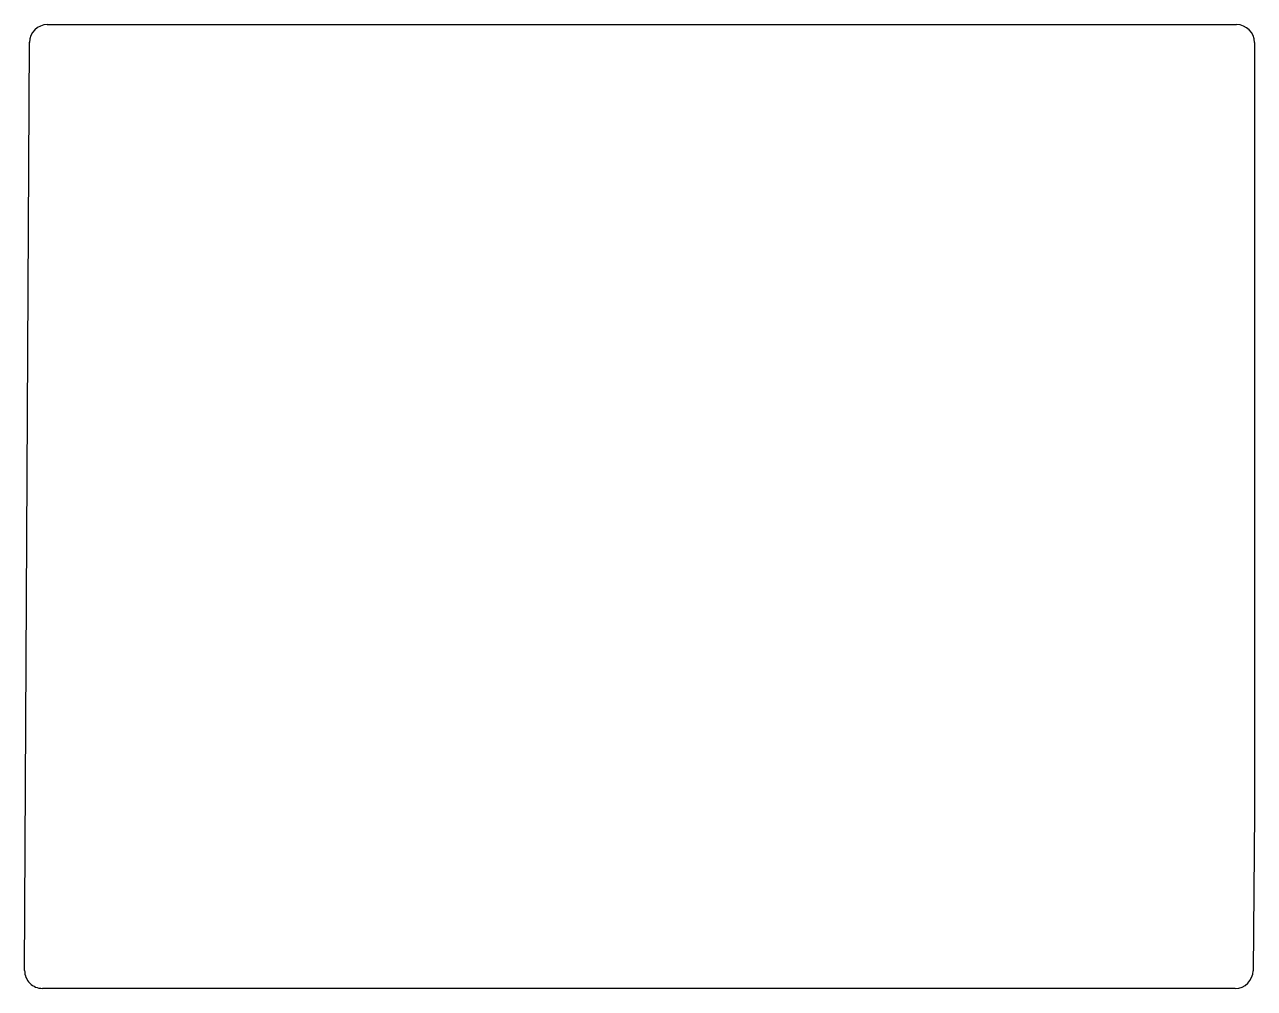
# Model space of a CAD drawing. Header units: millimetres. Extents: x -47 to 90, y -31 to 77.
import ezdxf

# ---------------------------------------------------------------- set-up
doc = ezdxf.new("R2010")
doc.units = ezdxf.units.MM

msp = doc.modelspace()

# ---------------------------------------------------------------- linework, layer by layer
at = {"linetype": 'CONTINUOUS'}
for p, q in [((-44.94, 76.92), (88.5, 76.92)), ((-47.48, -29.24), (-46.94, 74.94)), ((90.5, 74.92), (90.5, -11.49)), ((90.5, -11.51), (90.35, -29.27)), ((88.35, -31.25), (-45.48, -31.25))]:
    msp.add_line(p, q, dxfattribs=at)
for centre, start, end in [((-44.94, 74.92), 90, 179.6981), ((88.5, 74.92), 0, 90), ((88.5, -11.49), 359.5068, 0), ((-45.48, -29.25), 179.6981, 270), ((88.35, -29.25), 270, 359.5068)]:
    msp.add_arc(centre, 2, start, end, dxfattribs=at)

doc.saveas('drawing.dxf')
